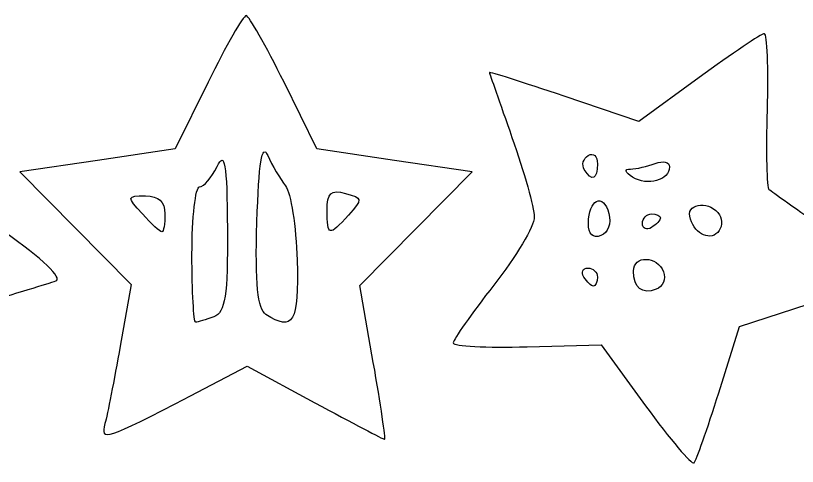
# Model space of a CAD drawing. Header units: centimetres. Extents: x -12.8 to 12.9, y -8 to 8.9.
# Drawn here: x -0.206 to 3.694, y -3.439 to -1.192 of the extents above; entities that cross this region are included whole.
import ezdxf

# ---------------------------------------------------------------- set-up
doc = ezdxf.new("R2010")
doc.units = ezdxf.units.CM
doc.header["$MEASUREMENT"] = 0
doc.layers.add('Layer 1', color=7, linetype='Continuous')

msp = doc.modelspace()

# ---------------------------------------------------------------- linework, layer by layer
at = {"layer": 'Layer 1'}
for points, knots in [([(0.24001, -3.22576), (0.25179, -3.1827), (0.28608, -3.00908), (0.31621, -2.83993), (0.31621, -2.83993), (0.31621, -2.83993), (0.371, -2.5324), (0.371, -2.5324), (0.371, -2.5324), (0.371, -2.5324), (0.09302, -2.25192), (0.09302, -2.25192), (0.09302, -2.25192), (0.09302, -2.25192), (-0.18496, -1.97144), (-0.18496, -1.97144), (-0.18496, -1.97144), (-0.18496, -1.97144), (0.20242, -1.91381), (0.20242, -1.91381), (0.20242, -1.91381), (0.20242, -1.91381), (0.5898, -1.85618), (0.5898, -1.85618), (0.5898, -1.85618), (0.5898, -1.85618), (0.7541, -1.52413), (0.7541, -1.52413), (0.7541, -1.52413), (0.84447, -1.3415), (0.92976, -1.19208), (0.94364, -1.19208), (0.94364, -1.19208), (0.95752, -1.19208), (1.04281, -1.3415), (1.13318, -1.52413), (1.13318, -1.52413), (1.13318, -1.52413), (1.29748, -1.85618), (1.29748, -1.85618), (1.29748, -1.85618), (1.29748, -1.85618), (1.68486, -1.91381), (1.68486, -1.91381), (1.68486, -1.91381), (1.68486, -1.91381), (2.07224, -1.97144), (2.07224, -1.97144), (2.07224, -1.97144), (2.07224, -1.97144), (1.79203, -2.25417), (1.79203, -2.25417), (1.79203, -2.25417), (1.79203, -2.25417), (1.51182, -2.5369), (1.51182, -2.5369), (1.51182, -2.5369), (1.51182, -2.5369), (1.57877, -2.92085), (1.57877, -2.92085), (1.57877, -2.92085), (1.6156, -3.13202), (1.64102, -3.3048), (1.63527, -3.3048), (1.63527, -3.3048), (1.62952, -3.3048), (1.47295, -3.22289), (1.28735, -3.12277), (1.28735, -3.12277), (1.28735, -3.12277), (0.94988, -2.94074), (0.94988, -2.94074), (0.94988, -2.94074), (0.94988, -2.94074), (0.66581, -3.08838), (0.66581, -3.08838), (0.66581, -3.08838), (0.24108, -3.30912), (0.2149, -3.31757), (0.24, -3.22576), (0.24, -3.22576), (0.24, -3.22576), (0.24001, -3.22576), (0.24001, -3.22576)], [0, 0, 0, 0, 0.0454545, 0.0454545, 0.0454545, 0.0454545, 0.0909091, 0.0909091, 0.0909091, 0.0909091, 0.1363636, 0.1363636, 0.1363636, 0.1363636, 0.1818182, 0.1818182, 0.1818182, 0.1818182, 0.2272727, 0.2272727, 0.2272727, 0.2272727, 0.2727273, 0.2727273, 0.2727273, 0.2727273, 0.3181818, 0.3181818, 0.3181818, 0.3181818, 0.3636364, 0.3636364, 0.3636364, 0.3636364, 0.4090909, 0.4090909, 0.4090909, 0.4090909, 0.4545455, 0.4545455, 0.4545455, 0.4545455, 0.5, 0.5, 0.5, 0.5, 0.5454545, 0.5454545, 0.5454545, 0.5454545, 0.5909091, 0.5909091, 0.5909091, 0.5909091, 0.6363636, 0.6363636, 0.6363636, 0.6363636, 0.6818182, 0.6818182, 0.6818182, 0.6818182, 0.7272727, 0.7272727, 0.7272727, 0.7272727, 0.7727273, 0.7727273, 0.7727273, 0.7727273, 0.8181818, 0.8181818, 0.8181818, 0.8181818, 0.8636364, 0.8636364, 0.8636364, 0.8636364, 0.9090909, 0.9090909, 0.9090909, 0.9090909, 1, 1, 1, 1]), ([(-1.17219, -3.14055), (-1.17219, -3.14055), (-1.3776, -2.84207), (-1.3776, -2.84207), (-1.3776, -2.84207), (-1.3776, -2.84207), (-1.7678, -2.85145), (-1.7678, -2.85145), (-1.7678, -2.85145), (-1.98241, -2.85661), (-2.158, -2.84904), (-2.158, -2.83461), (-2.158, -2.83461), (-2.158, -2.82019), (-2.05514, -2.67751), (-1.92943, -2.51754), (-1.92943, -2.51754), (-1.92943, -2.51754), (-1.70086, -2.22669), (-1.70086, -2.22669), (-1.70086, -2.22669), (-1.70086, -2.22669), (-1.81705, -1.8778), (-1.81705, -1.8778), (-1.81705, -1.8778), (-1.88096, -1.68591), (-1.93324, -1.5167), (-1.93324, -1.50179), (-1.93324, -1.50179), (-1.93324, -1.48688), (-1.77066, -1.53221), (-1.57195, -1.60252), (-1.57195, -1.60252), (-1.57195, -1.60252), (-1.21066, -1.73037), (-1.21066, -1.73037), (-1.21066, -1.73037), (-1.21066, -1.73037), (-0.92537, -1.50617), (-0.92537, -1.50617), (-0.92537, -1.50617), (-0.76846, -1.38286), (-0.62762, -1.28197), (-0.61239, -1.28197), (-0.61239, -1.28197), (-0.59716, -1.28197), (-0.58469, -1.45338), (-0.58469, -1.66289), (-0.58469, -1.66289), (-0.58469, -1.66289), (-0.58469, -2.04381), (-0.58469, -2.04381), (-0.58469, -2.04381), (-0.58469, -2.04381), (-0.26417, -2.2689), (-0.26417, -2.2689), (-0.26417, -2.2689), (-0.07052, -2.4049), (0.03179, -2.50236), (-0.0057, -2.51513), (-0.0057, -2.51513), (-0.03983, -2.52676), (-0.21225, -2.57902), (-0.38887, -2.63127), (-0.38887, -2.63127), (-0.38887, -2.63127), (-0.70999, -2.72627), (-0.70999, -2.72627), (-0.70999, -2.72627), (-0.70999, -2.72627), (-0.81306, -3.08295), (-0.81306, -3.08295), (-0.81306, -3.08295), (-0.86975, -3.27913), (-0.92752, -3.4395), (-0.94146, -3.43933), (-0.94146, -3.43933), (-0.95539, -3.43914), (-1.05922, -3.30471), (-1.1722, -3.14054), (-1.1722, -3.14054), (-1.1722, -3.14054), (-1.17219, -3.14055), (-1.17219, -3.14055)], [0, 0, 0, 0, 0.0454545, 0.0454545, 0.0454545, 0.0454545, 0.0909091, 0.0909091, 0.0909091, 0.0909091, 0.1363636, 0.1363636, 0.1363636, 0.1363636, 0.1818182, 0.1818182, 0.1818182, 0.1818182, 0.2272727, 0.2272727, 0.2272727, 0.2272727, 0.2727273, 0.2727273, 0.2727273, 0.2727273, 0.3181818, 0.3181818, 0.3181818, 0.3181818, 0.3636364, 0.3636364, 0.3636364, 0.3636364, 0.4090909, 0.4090909, 0.4090909, 0.4090909, 0.4545455, 0.4545455, 0.4545455, 0.4545455, 0.5, 0.5, 0.5, 0.5, 0.5454545, 0.5454545, 0.5454545, 0.5454545, 0.5909091, 0.5909091, 0.5909091, 0.5909091, 0.6363636, 0.6363636, 0.6363636, 0.6363636, 0.6818182, 0.6818182, 0.6818182, 0.6818182, 0.7272727, 0.7272727, 0.7272727, 0.7272727, 0.7727273, 0.7727273, 0.7727273, 0.7727273, 0.8181818, 0.8181818, 0.8181818, 0.8181818, 0.8636364, 0.8636364, 0.8636364, 0.8636364, 0.9090909, 0.9090909, 0.9090909, 0.9090909, 1, 1, 1, 1]), ([(2.93685, -3.13736), (2.93685, -3.13736), (2.71473, -2.8328), (2.71473, -2.8328), (2.71473, -2.8328), (2.71473, -2.8328), (2.34613, -2.84329), (2.34613, -2.84329), (2.34613, -2.84329), (2.1434, -2.84906), (1.97753, -2.8402), (1.97753, -2.82361), (1.97753, -2.82361), (1.97753, -2.80702), (2.06856, -2.67758), (2.17981, -2.53597), (2.17981, -2.53597), (2.29106, -2.39436), (2.382, -2.24139), (2.3819, -2.19604), (2.3819, -2.19604), (2.38182, -2.15069), (2.33165, -1.97198), (2.27047, -1.79892), (2.27047, -1.79892), (2.20929, -1.62586), (2.15881, -1.48049), (2.15829, -1.47587), (2.15829, -1.47587), (2.15777, -1.47126), (2.32536, -1.52428), (2.53072, -1.59369), (2.53072, -1.59369), (2.53072, -1.59369), (2.9041, -1.7199), (2.9041, -1.7199), (2.9041, -1.7199), (2.9041, -1.7199), (3.20389, -1.50094), (3.20389, -1.50094), (3.20389, -1.50094), (3.36877, -1.38051), (3.5153, -1.28198), (3.5295, -1.28198), (3.5295, -1.28198), (3.5437, -1.28198), (3.55059, -1.45357), (3.54481, -1.66328), (3.54481, -1.66328), (3.53903, -1.873), (3.54308, -2.05163), (3.55381, -2.06024), (3.55381, -2.06024), (3.56454, -2.06885), (3.69469, -2.16149), (3.84303, -2.26611), (3.84303, -2.26611), (3.99137, -2.37073), (4.10818, -2.47023), (4.10261, -2.48723), (4.10261, -2.48723), (4.09704, -2.50423), (3.9378, -2.56871), (3.74875, -2.63051), (3.74875, -2.63051), (3.74875, -2.63051), (3.40502, -2.74289), (3.40502, -2.74289), (3.40502, -2.74289), (3.40502, -2.74289), (3.30172, -3.07269), (3.30172, -3.07269), (3.30172, -3.07269), (3.2449, -3.25408), (3.18955, -3.41136), (3.17871, -3.4222), (3.17871, -3.4222), (3.16787, -3.43304), (3.05904, -3.30486), (2.93687, -3.13735), (2.93687, -3.13735), (2.93687, -3.13735), (2.93685, -3.13736), (2.93685, -3.13736)], [0, 0, 0, 0, 0.0454545, 0.0454545, 0.0454545, 0.0454545, 0.0909091, 0.0909091, 0.0909091, 0.0909091, 0.1363636, 0.1363636, 0.1363636, 0.1363636, 0.1818182, 0.1818182, 0.1818182, 0.1818182, 0.2272727, 0.2272727, 0.2272727, 0.2272727, 0.2727273, 0.2727273, 0.2727273, 0.2727273, 0.3181818, 0.3181818, 0.3181818, 0.3181818, 0.3636364, 0.3636364, 0.3636364, 0.3636364, 0.4090909, 0.4090909, 0.4090909, 0.4090909, 0.4545455, 0.4545455, 0.4545455, 0.4545455, 0.5, 0.5, 0.5, 0.5, 0.5454545, 0.5454545, 0.5454545, 0.5454545, 0.5909091, 0.5909091, 0.5909091, 0.5909091, 0.6363636, 0.6363636, 0.6363636, 0.6363636, 0.6818182, 0.6818182, 0.6818182, 0.6818182, 0.7272727, 0.7272727, 0.7272727, 0.7272727, 0.7727273, 0.7727273, 0.7727273, 0.7727273, 0.8181818, 0.8181818, 0.8181818, 0.8181818, 0.8636364, 0.8636364, 0.8636364, 0.8636364, 0.9090909, 0.9090909, 0.9090909, 0.9090909, 1, 1, 1, 1]), ([(1.1984, -2.41193), (1.19358, -2.24226), (1.16777, -2.07537), (1.14105, -2.04108), (1.14105, -2.04108), (1.11432, -2.00679), (1.07415, -1.93827), (1.05177, -1.88882), (1.05177, -1.88882), (1.02318, -1.82564), (1.00721, -1.92476), (0.99805, -2.2222), (0.99805, -2.2222), (0.98856, -2.53053), (1.00077, -2.65547), (1.043, -2.68226), (1.043, -2.68226), (1.17999, -2.76917), (1.2072, -2.72183), (1.1984, -2.41192), (1.1984, -2.41192), (1.1984, -2.41192), (1.1984, -2.41193), (1.1984, -2.41193)], [0, 0, 0, 0, 0.1428571, 0.1428571, 0.1428571, 0.1428571, 0.2857143, 0.2857143, 0.2857143, 0.2857143, 0.4285714, 0.4285714, 0.4285714, 0.4285714, 0.5714286, 0.5714286, 0.5714286, 0.5714286, 0.7142857, 0.7142857, 0.7142857, 0.7142857, 1, 1, 1, 1]), ([(0.78264, -2.69314), (0.84063, -2.67089), (0.85318, -2.59005), (0.8507, -2.25486), (0.8507, -2.25486), (0.84826, -1.92571), (0.83794, -1.86401), (0.79888, -1.94501), (0.79888, -1.94501), (0.77205, -2.00064), (0.73296, -2.04615), (0.71202, -2.04615), (0.71202, -2.04615), (0.69107, -2.04615), (0.67394, -2.19786), (0.67394, -2.38329), (0.67394, -2.38329), (0.67394, -2.56871), (0.6824, -2.72043), (0.69274, -2.72043), (0.69274, -2.72043), (0.70308, -2.72043), (0.74354, -2.70815), (0.78264, -2.69314)], [0, 0, 0, 0, 0.1428571, 0.1428571, 0.1428571, 0.1428571, 0.2857143, 0.2857143, 0.2857143, 0.2857143, 0.4285714, 0.4285714, 0.4285714, 0.4285714, 0.5714286, 0.5714286, 0.5714286, 0.5714286, 0.7142857, 0.7142857, 0.7142857, 0.7142857, 1, 1, 1, 1]), ([(2.69675, -1.93112), (2.69675, -1.89258), (2.67619, -1.87375), (2.65107, -1.88927), (2.65107, -1.88927), (2.62594, -1.9048), (2.61702, -1.93633), (2.63125, -1.95935), (2.63125, -1.95935), (2.66978, -2.0217), (2.69676, -2.01007), (2.69676, -1.93111), (2.69676, -1.93111), (2.69676, -1.93111), (2.69675, -1.93112), (2.69675, -1.93112)], [0, 0, 0, 0, 0.2, 0.2, 0.2, 0.2, 0.4, 0.4, 0.4, 0.4, 0.6, 0.6, 0.6, 0.6, 1, 1, 1, 1]), ([(3.05636, -1.94663), (3.05636, -1.92191), (3.02436, -1.91396), (2.98526, -1.92896), (2.98526, -1.92896), (2.94615, -1.94397), (2.89053, -1.95655), (2.86164, -1.95693), (2.86164, -1.95693), (2.82942, -1.95733), (2.83361, -1.97312), (2.87248, -1.99772), (2.87248, -1.99772), (2.94531, -2.04383), (3.05636, -2.01297), (3.05636, -1.94662), (3.05636, -1.94662), (3.05636, -1.94662), (3.05636, -1.94663), (3.05636, -1.94663)], [0, 0, 0, 0, 0.1666667, 0.1666667, 0.1666667, 0.1666667, 0.3333333, 0.3333333, 0.3333333, 0.3333333, 0.5, 0.5, 0.5, 0.5, 0.6666667, 0.6666667, 0.6666667, 0.6666667, 1, 1, 1, 1]), ([(1.45542, -2.18672), (1.52743, -2.10715), (1.52658, -2.10121), (1.43991, -2.07855), (1.43991, -2.07855), (1.36637, -2.05932), (1.34821, -2.07599), (1.34821, -2.16274), (1.34821, -2.16274), (1.34821, -2.29295), (1.35742, -2.29501), (1.45542, -2.18672)], [0, 0, 0, 0, 0.25, 0.25, 0.25, 0.25, 0.5, 0.5, 0.5, 0.5, 1, 1, 1, 1]), ([(0.53908, -2.18101), (0.53908, -2.11892), (0.50911, -2.09111), (0.44221, -2.09111), (0.44221, -2.09111), (0.34819, -2.09111), (0.34773, -2.09375), (0.4267, -2.18101), (0.4267, -2.18101), (0.47145, -2.23046), (0.51504, -2.27091), (0.52357, -2.27091), (0.52357, -2.27091), (0.5321, -2.27091), (0.53908, -2.23045), (0.53908, -2.18101)], [0, 0, 0, 0, 0.2, 0.2, 0.2, 0.2, 0.4, 0.4, 0.4, 0.4, 0.6, 0.6, 0.6, 0.6, 1, 1, 1, 1]), ([(2.7541, -2.17861), (2.72649, -2.07301), (2.6518, -2.10849), (2.6518, -2.2272), (2.6518, -2.2272), (2.6518, -2.282), (2.67439, -2.30437), (2.71426, -2.28907), (2.71426, -2.28907), (2.75021, -2.27527), (2.76712, -2.2284), (2.7541, -2.17861)], [0, 0, 0, 0, 0.25, 0.25, 0.25, 0.25, 0.5, 0.5, 0.5, 0.5, 1, 1, 1, 1]), ([(3.30601, -2.18493), (3.26424, -2.11735), (3.14371, -2.12329), (3.1575, -2.19225), (3.1575, -2.19225), (3.17376, -2.27354), (3.2515, -2.31851), (3.29705, -2.27296), (3.29705, -2.27296), (3.31859, -2.25142), (3.32262, -2.21181), (3.30601, -2.18493)], [0, 0, 0, 0, 0.25, 0.25, 0.25, 0.25, 0.5, 0.5, 0.5, 0.5, 1, 1, 1, 1]), ([(3.01141, -2.20083), (3.01141, -2.18993), (2.99118, -2.18101), (2.96646, -2.18101), (2.96646, -2.18101), (2.94174, -2.18101), (2.92151, -2.20243), (2.92151, -2.22861), (2.92151, -2.22861), (2.92151, -2.25479), (2.94174, -2.26371), (2.96646, -2.24843), (2.96646, -2.24843), (2.99118, -2.23315), (3.01141, -2.21173), (3.01141, -2.20083)], [0, 0, 0, 0, 0.2, 0.2, 0.2, 0.2, 0.4, 0.4, 0.4, 0.4, 0.6, 0.6, 0.6, 0.6, 1, 1, 1, 1]), ([(3.02624, -2.46947), (2.99527, -2.38876), (2.87656, -2.38577), (2.87656, -2.4657), (2.87656, -2.4657), (2.87656, -2.54926), (2.91961, -2.58348), (2.99049, -2.55628), (2.99049, -2.55628), (3.0236, -2.54358), (3.03968, -2.50451), (3.02624, -2.46947)], [0, 0, 0, 0, 0.25, 0.25, 0.25, 0.25, 0.5, 0.5, 0.5, 0.5, 1, 1, 1, 1]), ([(2.69675, -2.49567), (2.69675, -2.47095), (2.67533, -2.45072), (2.64915, -2.45072), (2.64915, -2.45072), (2.62297, -2.45072), (2.61405, -2.47095), (2.62933, -2.49567), (2.62933, -2.49567), (2.64461, -2.52039), (2.66603, -2.54062), (2.67693, -2.54062), (2.67693, -2.54062), (2.68783, -2.54062), (2.69675, -2.52039), (2.69675, -2.49567)], [0, 0, 0, 0, 0.2, 0.2, 0.2, 0.2, 0.4, 0.4, 0.4, 0.4, 0.6, 0.6, 0.6, 0.6, 1, 1, 1, 1])]:
    msp.add_open_spline(points, degree=3, knots=knots, dxfattribs=at)

doc.saveas('drawing.dxf')
